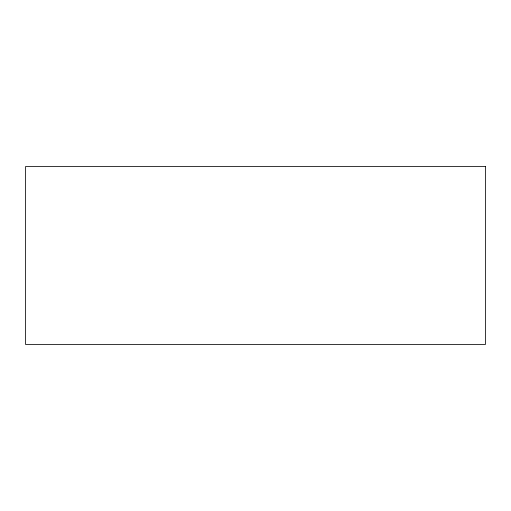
<?xml version="1.0" encoding="UTF-8"?>
<svg xmlns="http://www.w3.org/2000/svg" width="511" height="511" viewBox="0 0 511 511"><rect width="100%" height="100%" fill="white"/><g stroke="black" fill="none" stroke-linecap="round" stroke-linejoin="round"><path stroke-width="0.77" d="M485.45 166.548L25.55 166.548L25.55 344.452L485.45 344.452L485.45 166.548"/></g></svg>
